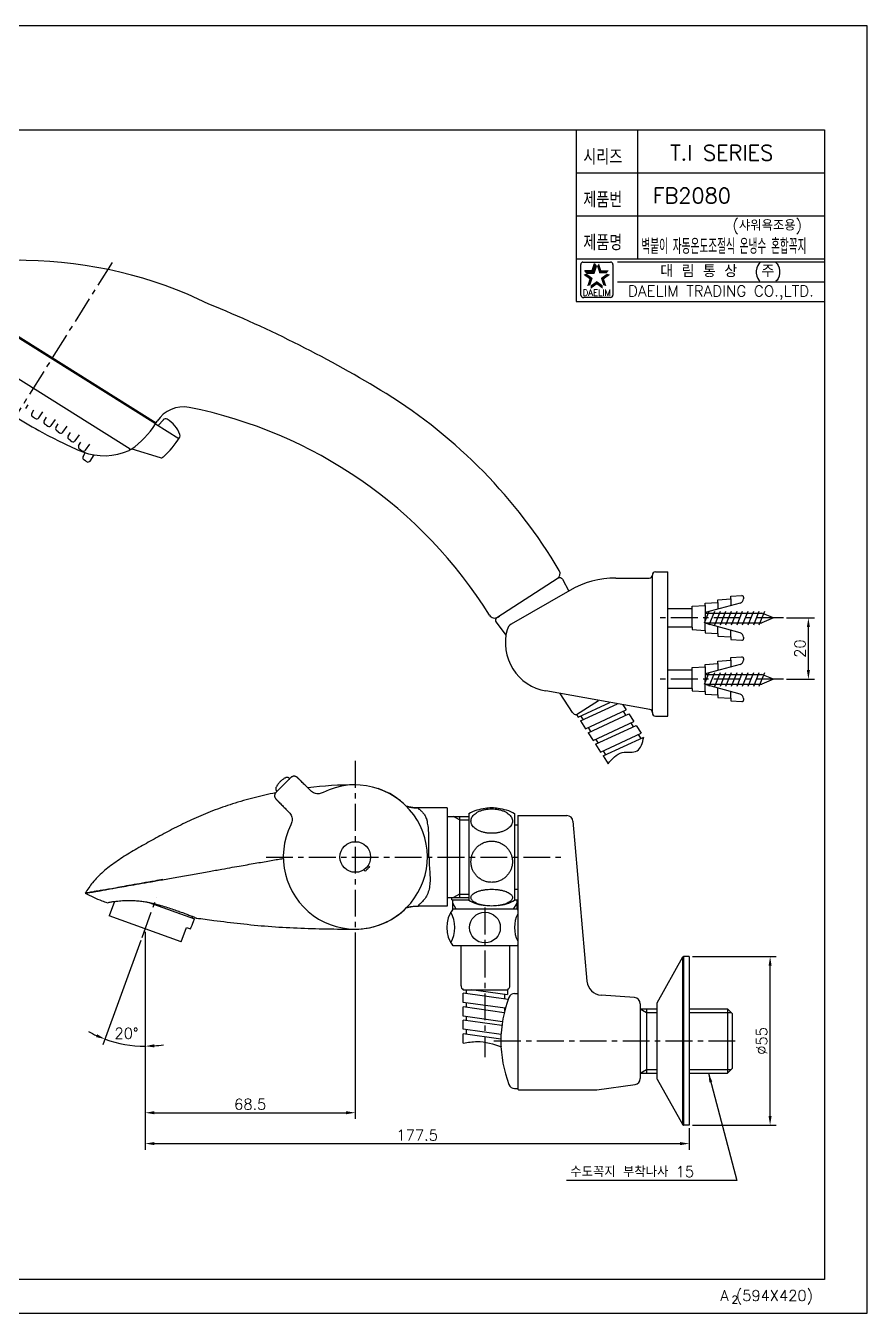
# Model space of a CAD drawing. Extents: x -3950 to -3356, y 628 to 1048.
# Drawn here: x -3631 to -3356.4, y 628.2 to 1048.2 of the extents above; entities that cross this region are included whole.
import ezdxf
from ezdxf.enums import TextEntityAlignment as Align

# ---------------------------------------------------------------- set-up
doc = ezdxf.new("R2010")
doc.units = 0
doc.header["$LTSCALE"] = 7
doc.header["$MEASUREMENT"] = 0
doc.linetypes.add('CENTER', pattern=[2, 1.25, -0.25, 0.25, -0.25])
doc.layers.get('0').update_dxf_attribs({"color": 2, "linetype": 'CONTINUOUS'})
doc.layers.get('DEFPOINTS').update_dxf_attribs({"linetype": 'CONTINUOUS'})
for name, color, linetype in [('CEN', 1, 'CENTER'), ('CL', 1, 'CENTER'), ('D', 2, 'CONTINUOUS'), ('DIM', 2, 'CONTINUOUS'), ('DWG', 7, 'CONTINUOUS')]:
    doc.layers.add(name, color=color, linetype=linetype)
doc.styles.add('GHS', font='romans', dxfattribs={"bigfont": 'ghs'})
doc.styles.add('ROMANS', font='romans')
doc.dimstyles.new('STANDARD$7', dxfattribs={"dimtxt": 3.5, "dimasz": 3, "dimexe": 1, "dimexo": 1, "dimgap": 1, "dimtad": 1, "dimdec": 4, "dimzin": 0, "dimdsep": 46, "dimtxsty": 'GHS', "dimcen": 1, "dimclrd": 256, "dimclre": 256, "dimclrt": 2, "dimadec": 4, "dimazin": 0, "dimtfac": 1, "dimtdec": 4, "dimtmove": 2, "dimatfit": 2, "dimfxl": 0, "dimtolj": 1, "dimtzin": 0, "dimlwd": -1, "dimlwe": -1, "dimarcsym": 0})

msp = doc.modelspace()

# ---------------------------------------------------------------- linework, layer by layer
at = {"color": 4}
for p, q in [((-3919.38, 1014.21), (-3370.38, 1014.21)), ((-3370.38, 1014.21), (-3370.38, 639.21)), ((-3370.38, 639.21), (-3919.38, 639.21))]:
    msp.add_line(p, q, dxfattribs=at)
at = {"color": 7}
for p, q in [((-3451.38, 1014.21), (-3451.38, 958.21)), ((-3431.38, 1014.21), (-3431.38, 972.21)), ((-3451.38, 1000.21), (-3370.38, 1000.21)), ((-3451.38, 986.21), (-3370.38, 986.21)), ((-3451.38, 972.21), (-3370.38, 972.21)), ((-3451.38, 958.21), (-3370.38, 958.21)), ((-3470.45, 790.54), (-3470.45, 701.34)), ((-3470.45, 790.54), (-3454.41, 790.54)), ((-3452.42, 788.72), (-3447.85, 736.49)), ((-3430.45, 729.18), (-3430.45, 704.78)), ((-3430.45, 727.54), (-3424.95, 727.54)), ((-3414.45, 727.54), (-3401.95, 727.54)), ((-3401.95, 727.54), (-3400.45, 726.04)), ((-3430.45, 706.54), (-3424.95, 706.54)), ((-3414.45, 706.54), (-3401.95, 706.54)), ((-3400.45, 708.04), (-3401.95, 706.54)), ((-3444.68, 701.04), (-3432.17, 702.8)), ((-3470.15, 701.04), (-3470.45, 701.34)), ((-3470.15, 701.04), (-3444.68, 701.04))]:
    msp.add_line(p, q, dxfattribs=at)
at = {"color": 2, "linetype": 'Continuous'}
for p, q in [((-3449.9, 960.34), (-3449.9, 970.34)), ((-3449.15, 971.09), (-3440.15, 971.09)), ((-3439.4, 970.34), (-3439.4, 960.34)), ((-3437.88, 971.21), (-3370.38, 971.21)), ((-3437.88, 964.71), (-3370.38, 964.71)), ((-3440.15, 959.59), (-3448.9, 959.59)), ((-3414.45, 726.34), (-3400.75, 726.34)), ((-3414.45, 707.74), (-3400.75, 707.74))]:
    msp.add_line(p, q, dxfattribs=at)
at = {"color": 2}
for p, q in [((-3446.14, 968.39), (-3445.39, 970.69)), ((-3444.73, 969.78), (-3445.39, 970.69)), ((-3448.57, 968.39), (-3446.14, 968.39)), ((-3447.9, 967.47), (-3448.57, 968.39)), ((-3447.9, 967.47), (-3445.48, 967.47)), ((-3445.48, 967.47), (-3444.73, 969.78))]:
    msp.add_line(p, q, dxfattribs=at)
at = {"color": 7, "linetype": 'Continuous'}
for p, q in [((-3545.09, 802.79), (-3544.88, 802.58)), ((-3545.09, 802.79), (-3545.06, 802.75)), ((-3544.88, 802.57), (-3545.06, 802.75)), ((-3549.16, 798.66), (-3549.19, 798.69)), ((-3548.98, 798.47), (-3549.19, 798.69)), ((-3548.97, 798.48), (-3549.16, 798.66)), ((-3493.45, 793.04), (-3502.88, 793.04)), ((-3493.45, 793.04), (-3493.45, 761.04)), ((-3493.45, 790.27), (-3486.45, 790.27)), ((-3489.45, 790.27), (-3489.45, 763.82)), ((-3486.45, 791.18), (-3486.45, 762.91)), ((-3471.45, 791.18), (-3471.45, 762.91)), ((-3520.22, 772.4), (-3520.69, 772.87)), ((-3518.8, 773.81), (-3519.28, 774.29)), ((-3602.08, 762.55), (-3603.78, 757.89)), ((-3590.85, 762.23), (-3575.97, 756.82)), ((-3493.45, 761.04), (-3502.89, 761.04)), ((-3493.45, 763.82), (-3486.45, 763.82)), ((-3491.95, 763.04), (-3491.95, 763.24)), ((-3491.95, 763.04), (-3486.45, 763.04)), ((-3491.63, 760.04), (-3491.63, 763.04)), ((-3471.45, 763.04), (-3470.45, 763.04)), ((-3470.67, 760.04), (-3470.67, 763.04)), ((-3580.28, 749.34), (-3603.78, 757.89)), ((-3576.67, 757.07), (-3576.47, 757.61)), ((-3576.25, 756.05), (-3575.97, 756.82)), ((-3575.33, 757.11), (-3575.33, 757.11)), ((-3470.67, 760.04), (-3491.63, 760.04)), ((-3580.28, 749.34), (-3578.57, 754.04)), ((-3578.57, 754.04), (-3577.28, 753.57)), ((-3523.45, 753.54), (-3523.45, 753.53)), ((-3401.95, 727.54), (-3401.95, 706.54)), ((-3400.45, 726.04), (-3400.45, 708.04))]:
    msp.add_line(p, q, dxfattribs=at)
msp.add_lwpolyline([(-3356.38, 628.21), (-3356.38, 1048.21), (-3950.38, 1048.21), (-3950.38, 628.21)], close=True)
msp.add_circle((-3523.45, 777.04), 5, dxfattribs=at)
at = {"color": 2, "linetype": 'Continuous'}
for centre, radius, start, end in [((-3449.15, 970.34), 0.75, 90, 180), ((-3440.15, 970.34), 0.75, 0, 90), ((-3449.03, 960.46), 0.884, 188.1301, 278.1301), ((-3440.15, 960.34), 0.75, 270, 0)]:
    msp.add_arc(centre, radius, start, end, dxfattribs=at)
at = {"color": 7, "linetype": 'Continuous'}
for centre, radius, start, end in [((-3523.45, 777.04), 23.51, 153.3974, 116.6028), ((-3523.42, 669.62), 130.94, 90.0111, 96.8217), ((-3523.45, 777.04), 23.52, 44.6208, 71.6027), ((-3478.95, 777.04), 16, 97.5338, 117.9532), ((-3478.95, 777.04), 16, 62.0473, 82.4662), ((-3523.45, 777.04), 23.52, 270, 315.3852), ((-3494.95, 763.24), 3, 360, 11.0792), ((-3478.95, 777.04), 16, 242.0468, 262.4662), ((-3478.95, 777.04), 16, 277.5338, 297.9527), ((-3604.44, 766.3), 30, 334.8838, 340.0112), ((-3432.45, 729.18), 2, 0, 86)]:
    msp.add_arc(centre, radius, start, end, dxfattribs=at)
at = {"color": 7}
for centre, radius, start, end in [((-3454.41, 788.54), 2, 5, 90), ((-3442.87, 736.93), 5, 185, 266), ((-3432.45, 704.78), 2, 278, 0)]:
    msp.add_arc(centre, radius, start, end, dxfattribs=at)
at = {"color": 7, "linetype": 'Continuous'}
for points in [[(-3545.09, 802.79), (-3545.13, 802.82), (-3545.32, 802.95), (-3545.55, 803.01), (-3545.81, 803), (-3546.08, 802.94), (-3546.39, 802.81), (-3546.74, 802.6), (-3547.11, 802.35), (-3547.47, 802.06), (-3547.82, 801.75), (-3548.15, 801.41), (-3548.47, 801.06), (-3548.76, 800.7), (-3549.01, 800.34), (-3549.21, 799.98), (-3549.34, 799.67), (-3549.41, 799.4), (-3549.41, 799.15), (-3549.35, 798.91), (-3549.22, 798.72), (-3549.19, 798.69)], [(-3544.5, 802.95), (-3545.28, 802.18), (-3546.16, 801.31), (-3546.93, 800.53)], [(-3545.06, 802.75), (-3544.92, 802.54)], [(-3541.29, 801.91), (-3541.39, 802.02), (-3541.56, 802.18), (-3541.71, 802.33), (-3541.85, 802.46), (-3541.97, 802.58), (-3542.08, 802.68), (-3542.17, 802.77), (-3542.25, 802.85), (-3542.32, 802.91), (-3542.38, 802.96), (-3542.45, 803.02), (-3542.53, 803.08), (-3542.65, 803.17), (-3542.84, 803.26), (-3543.06, 803.34), (-3543.3, 803.38), (-3543.56, 803.38), (-3543.83, 803.34), (-3544.1, 803.24), (-3544.35, 803.08), (-3544.5, 802.95)], [(-3544.35, 803.08), (-3544.5, 802.95)], [(-3542.5, 803.06), (-3542.53, 803.08), (-3542.65, 803.17), (-3542.84, 803.26), (-3543.06, 803.34), (-3543.3, 803.38), (-3543.56, 803.38), (-3543.83, 803.34), (-3544.1, 803.24), (-3544.35, 803.08)], [(-3541.29, 801.91), (-3541.39, 802.02), (-3541.56, 802.18), (-3541.71, 802.33), (-3541.85, 802.46), (-3541.97, 802.58), (-3542.08, 802.68), (-3542.17, 802.77), (-3542.25, 802.85), (-3542.32, 802.91), (-3542.38, 802.96), (-3542.45, 803.02), (-3542.5, 803.06)], [(-3549.36, 798.09), (-3549.47, 797.96), (-3549.62, 797.73), (-3549.72, 797.49), (-3549.78, 797.24), (-3549.79, 796.99), (-3549.77, 796.76), (-3549.71, 796.55), (-3549.63, 796.36), (-3549.54, 796.2), (-3549.46, 796.09), (-3549.4, 796.01), (-3549.34, 795.95), (-3549.28, 795.88), (-3549.2, 795.8), (-3549.11, 795.7), (-3549.01, 795.59), (-3548.89, 795.47), (-3548.75, 795.33), (-3548.6, 795.17), (-3548.43, 795), (-3548.32, 794.88)], [(-3549.41, 798.04), (-3549.47, 797.96)], [(-3549.36, 798.09), (-3549.41, 798.04)], [(-3546.93, 800.53), (-3547.71, 799.75), (-3548.58, 798.88), (-3549.36, 798.09)], [(-3548.94, 798.52), (-3549.16, 798.66)], [(-3537.94, 798.6), (-3539.03, 799.68), (-3540.2, 800.84), (-3541.29, 801.91)], [(-3533.98, 798.07), (-3534.56, 797.83), (-3535.3, 797.69), (-3536.05, 797.7), (-3536.77, 797.87), (-3537.44, 798.2), (-3537.94, 798.6)], [(-3549.47, 797.96), (-3549.62, 797.73), (-3549.72, 797.49), (-3549.78, 797.24), (-3549.79, 796.99), (-3549.77, 796.76), (-3549.71, 796.55), (-3549.63, 796.36), (-3549.54, 796.2), (-3549.48, 796.12)], [(-3549.48, 796.12), (-3549.46, 796.09), (-3549.4, 796.01), (-3549.34, 795.95), (-3549.28, 795.88), (-3549.2, 795.8), (-3549.11, 795.7), (-3549.01, 795.59), (-3548.89, 795.47), (-3548.75, 795.33), (-3548.6, 795.17), (-3548.43, 795), (-3548.32, 794.88)], [(-3548.32, 794.88), (-3547.25, 793.8), (-3546.08, 792.63), (-3545, 791.54)], [(-3545, 791.54), (-3544.6, 791.03), (-3544.27, 790.37), (-3544.1, 789.65), (-3544.09, 788.9), (-3544.23, 788.16), (-3544.47, 787.57)], [(-3544.9, 791.43), (-3544.88, 791.4)], [(-3544.88, 791.4), (-3544.77, 791.27)], [(-3544.77, 791.27), (-3544.73, 791.22)], [(-3502.88, 793.04), (-3503.63, 793.06), (-3505.04, 793.2), (-3506.33, 793.46), (-3506.71, 793.56)], [(-3506.7, 793.54), (-3505.79, 793.33), (-3502.88, 793.04)], [(-3502.88, 793.04), (-3502.98, 793.01), (-3502.94, 792.92), (-3502.78, 792.76)], [(-3502.78, 792.76), (-3502.57, 792.59), (-3502.3, 792.38), (-3501.99, 792.11)], [(-3501.99, 792.11), (-3501.18, 791.25), (-3500.53, 790.21), (-3500.05, 789.01)], [(-3478.95, 784.77), (-3480.1, 784.83), (-3481.22, 785), (-3482.27, 785.28), (-3483.22, 785.67), (-3484.04, 786.13), (-3484.69, 786.65), (-3485.19, 787.22), (-3485.52, 787.82), (-3485.69, 788.44), (-3485.69, 789.07), (-3485.52, 789.7), (-3485.19, 790.3), (-3484.69, 790.86), (-3484.04, 791.38), (-3483.22, 791.85), (-3482.27, 792.23), (-3481.22, 792.51), (-3480.1, 792.69), (-3478.95, 792.74)], [(-3478.95, 793.04), (-3480.1, 793), (-3481.05, 792.91)], [(-3476.85, 792.91), (-3477.8, 793), (-3478.95, 793.04)], [(-3478.95, 792.74), (-3477.8, 792.69), (-3476.68, 792.51), (-3475.63, 792.23), (-3474.67, 791.85), (-3473.86, 791.38), (-3473.2, 790.86), (-3472.71, 790.3), (-3472.37, 789.7), (-3472.2, 789.07), (-3472.2, 788.44), (-3472.37, 787.82), (-3472.71, 787.22), (-3473.2, 786.65), (-3473.86, 786.13), (-3474.67, 785.67), (-3475.63, 785.28), (-3476.68, 785), (-3477.8, 784.83), (-3478.95, 784.77)], [(-3499.41, 777.05), (-3499.43, 779.82), (-3499.44, 782.51), (-3499.5, 785), (-3499.68, 787.19), (-3500.05, 789.01)], [(-3478.95, 768.77), (-3480.1, 768.87), (-3481.22, 769.16), (-3482.27, 769.64), (-3483.22, 770.28), (-3484.04, 771.07), (-3484.69, 771.95), (-3485.19, 772.9), (-3485.52, 773.91), (-3485.69, 774.96), (-3485.69, 776.03), (-3485.52, 777.08), (-3485.19, 778.09), (-3484.69, 779.05), (-3484.04, 779.93), (-3483.22, 780.71), (-3482.27, 781.36), (-3481.22, 781.83), (-3480.1, 782.12), (-3478.95, 782.22)], [(-3478.95, 782.22), (-3477.8, 782.12), (-3476.68, 781.83), (-3475.63, 781.36), (-3474.67, 780.71), (-3473.86, 779.93), (-3473.2, 779.05), (-3472.71, 778.09), (-3472.37, 777.08), (-3472.2, 776.03), (-3472.2, 774.96), (-3472.37, 773.91), (-3472.71, 772.9), (-3473.2, 771.95), (-3473.86, 771.07), (-3474.67, 770.28), (-3475.63, 769.64), (-3476.68, 769.16), (-3477.8, 768.87), (-3478.95, 768.77)], [(-3499.95, 777.04), (-3499.41, 777.05)], [(-3499.41, 777.05), (-3499.3, 774.26), (-3499.12, 771.67), (-3499.06, 769.18), (-3499.26, 767.05)], [(-3585.82, 769.73), (-3581.06, 770.6), (-3576, 771.48), (-3571.17, 772.33), (-3567.02, 773.07), (-3563.59, 773.67), (-3560.67, 774.16), (-3558.04, 774.65), (-3555.56, 775.09), (-3553.16, 775.51), (-3550.87, 775.92), (-3548.8, 776.27), (-3547.02, 776.58), (-3546.95, 776.6)], [(-3518.8, 773.81), (-3519.5, 773.1), (-3520.22, 772.4)], [(-3586.23, 769.66), (-3588.89, 769.21), (-3592.94, 768.49), (-3596.54, 767.87), (-3599.66, 767.29), (-3602.31, 766.8), (-3604.51, 766.41), (-3606.31, 766.12), (-3607.76, 765.89), (-3608.91, 765.7), (-3609.83, 765.54), (-3610.54, 765.4), (-3611.05, 765.3), (-3611.39, 765.24), (-3611.56, 765.21), (-3611.59, 765.21), (-3611.47, 765.23), (-3611.2, 765.29), (-3610.76, 765.37), (-3610.11, 765.48), (-3609.24, 765.62), (-3608.12, 765.81), (-3606.72, 766.05), (-3605.02, 766.36), (-3602.96, 766.73), (-3600.43, 767.17), (-3597.44, 767.7), (-3593.99, 768.32), (-3590.11, 768.99), (-3585.82, 769.73)], [(-3586.23, 769.66), (-3588.89, 769.21), (-3592.94, 768.49), (-3596.54, 767.87), (-3599.66, 767.29), (-3602.31, 766.8), (-3604.51, 766.41), (-3606.31, 766.12), (-3607.76, 765.89), (-3608.91, 765.7), (-3609.83, 765.54), (-3610.54, 765.4), (-3611.05, 765.3), (-3611.39, 765.24), (-3611.56, 765.21), (-3611.59, 765.21), (-3611.47, 765.23), (-3611.2, 765.29), (-3610.76, 765.37), (-3610.11, 765.48), (-3609.24, 765.62), (-3608.12, 765.81), (-3606.72, 766.05), (-3605.02, 766.36), (-3602.96, 766.73), (-3602.11, 766.88)], [(-3611.59, 765.21), (-3611.47, 765.23), (-3611.2, 765.29), (-3610.76, 765.37), (-3610.11, 765.48), (-3609.24, 765.62), (-3608.12, 765.81), (-3606.72, 766.05), (-3605.02, 766.36), (-3602.96, 766.73), (-3602.17, 766.87)], [(-3611.59, 765.21), (-3606.17, 762.75), (-3604.36, 762.12)], [(-3602.17, 766.87), (-3602.11, 766.88)], [(-3499.26, 767.05), (-3499.8, 765.17), (-3500.7, 763.52), (-3501.87, 762.17)], [(-3481.05, 761.18), (-3481.22, 761.21), (-3482.27, 761.4), (-3483.22, 761.66), (-3484.04, 761.98), (-3484.69, 762.34), (-3485.19, 762.73), (-3485.52, 763.14), (-3485.69, 763.57), (-3485.69, 764), (-3485.52, 764.43), (-3485.19, 764.84), (-3484.69, 765.23), (-3484.04, 765.59), (-3483.22, 765.91), (-3482.27, 766.17), (-3481.22, 766.36), (-3480.1, 766.48), (-3478.95, 766.52)], [(-3478.95, 766.52), (-3477.8, 766.48), (-3476.68, 766.36), (-3475.63, 766.17), (-3474.67, 765.91), (-3473.86, 765.59), (-3473.2, 765.23), (-3472.71, 764.84), (-3472.37, 764.43), (-3472.2, 764), (-3472.2, 763.57), (-3472.37, 763.14), (-3472.71, 762.73), (-3473.2, 762.34), (-3473.86, 761.98), (-3474.67, 761.66), (-3475.63, 761.4), (-3476.68, 761.21), (-3476.85, 761.18)], [(-3604.29, 762.14), (-3603.75, 762.27), (-3602.6, 762.47), (-3602.08, 762.54)], [(-3602.08, 762.54), (-3602.06, 762.54)], [(-3602.06, 762.54), (-3600.91, 762.68), (-3599, 762.83), (-3597.09, 762.88), (-3595.27, 762.82), (-3593.57, 762.67), (-3591.9, 762.43), (-3590.85, 762.23)], [(-3590.85, 762.23), (-3590.12, 762.07), (-3588.1, 761.58), (-3585.83, 760.93)], [(-3585.83, 760.93), (-3585.76, 760.91)], [(-3585.76, 760.91), (-3583.77, 760.26), (-3581.88, 759.63), (-3580.26, 759.06), (-3578.74, 758.5), (-3577.42, 757.99), (-3576.42, 757.59), (-3576.17, 757.49)], [(-3506.72, 760.53), (-3506.19, 760.67), (-3505.08, 760.88), (-3503.75, 761.02), (-3502.89, 761.04)], [(-3506.72, 760.53), (-3506.22, 760.66), (-3505.11, 760.88), (-3503.8, 761.02)], [(-3506.71, 760.55), (-3506.44, 760.61)], [(-3506.44, 760.61), (-3505.99, 760.72)], [(-3505.99, 760.72), (-3505.79, 760.76), (-3505.64, 760.79)], [(-3505.64, 760.79), (-3504.92, 760.9)], [(-3504.92, 760.9), (-3504.76, 760.93)], [(-3504.76, 760.93), (-3503.92, 761.01)], [(-3503.92, 761.01), (-3503.82, 761.02)], [(-3503.82, 761.02), (-3502.89, 761.04)], [(-3503.8, 761.02), (-3503.78, 761.02), (-3503.38, 761.04)], [(-3503.38, 761.04), (-3503.26, 761.04)], [(-3503.26, 761.04), (-3502.88, 761.04)], [(-3501.87, 762.17), (-3502.33, 761.75), (-3502.67, 761.45), (-3502.88, 761.25), (-3502.98, 761.13), (-3502.97, 761.07), (-3502.89, 761.04)], [(-3478.95, 761.05), (-3480.1, 761.09), (-3481.05, 761.18)], [(-3476.85, 761.18), (-3477.8, 761.09), (-3478.95, 761.05)], [(-3576.17, 757.49), (-3575.78, 757.32), (-3575.43, 757.16), (-3575.33, 757.12)], [(-3575.33, 757.12), (-3569.59, 756.36), (-3560.97, 755.32), (-3551.9, 754.45), (-3542.48, 753.88), (-3532.82, 753.59), (-3523.45, 753.53)], [(-3575.33, 757.12), (-3575.33, 757.11)]]:
    msp.add_spline(points, degree=3, dxfattribs=at)
msp.add_open_spline([(-3549.47, 797.96), (-3551.81, 797.5), (-3556.52, 796.43), (-3563.39, 794.47), (-3569.96, 792.17), (-3576.08, 789.59), (-3581.78, 786.83), (-3587.14, 784.01), (-3592.22, 781.17), (-3597.08, 778.4), (-3601.64, 775.51), (-3605.75, 772.34), (-3609.17, 768.95), (-3610.83, 766.38), (-3611.59, 765.21)], degree=3, knots=[20.385719, 20.385719, 20.385719, 20.385719, 27.537762, 34.848096, 41.806249, 48.426045, 54.750104, 60.795169, 66.601224, 72.196396, 77.586456, 82.779208, 87.739674, 91.939337, 91.939337, 91.939337, 91.939337], dxfattribs=at)
at = {"color": 2}
for points in [[(-3446.14, 968.39), (-3445.48, 967.47), (-3445.39, 970.69), (-3444.73, 969.78)], [(-3443.92, 970.69), (-3444.58, 969.78), (-3443.17, 968.39), (-3443.83, 967.47)], [(-3447.06, 965.56), (-3445.99, 965.91), (-3449.02, 966.98), (-3447.95, 967.33)], [(-3448.57, 968.39), (-3447.9, 967.47), (-3446.14, 968.39), (-3445.48, 967.47)], [(-3443.17, 968.39), (-3443.83, 967.47), (-3440.74, 968.39), (-3441.41, 967.47)], [(-3440.28, 966.98), (-3441.36, 967.33), (-3442.25, 965.56), (-3443.32, 965.91)], [(-3447.81, 963.25), (-3446.74, 963.6), (-3447.06, 965.56), (-3445.99, 965.91)], [(-3444.65, 963.81), (-3444.65, 964.94), (-3446.62, 962.38), (-3446.62, 963.51)], [(-3442.69, 962.38), (-3442.69, 963.51), (-3444.65, 963.81), (-3444.65, 964.94)], [(-3442.25, 965.56), (-3443.32, 965.91), (-3441.5, 963.25), (-3442.57, 963.6)]]:
    msp.add_solid(points, dxfattribs=at)
at = {"layer": 'CEN'}
for p, q in [((-3383.71, 855.02), (-3424.81, 855.02)), ((-3383.71, 835.02), (-3424.81, 835.02))]:
    msp.add_line(p, q, dxfattribs=at)
at = {"layer": 'CL'}
for p, q in [((-3602.83, 970.99), (-3635.98, 918.14)), ((-3523.45, 808.36), (-3523.45, 745.73)), ((-3552.59, 777.04), (-3455.14, 777.04)), ((-3593.05, 750.79), (-3588.27, 763.95)), ((-3481.15, 760.53), (-3481.15, 711.72)), ((-3478.2, 717.04), (-3398.64, 717.04))]:
    msp.add_line(p, q, dxfattribs=at)
at = {"layer": 'D', "ltscale": 0.7}
for p, q in [((-3382.71, 855.02), (-3373.59, 855.02)), ((-3375.59, 838.02), (-3375.59, 852.02)), ((-3382.71, 835.02), (-3373.59, 835.02)), ((-3490.5, 760.04), (-3491.63, 762)), ((-3471.8, 760.04), (-3470.67, 762)), ((-3592.03, 752.61), (-3592.03, 691.62)), ((-3523.45, 750.04), (-3523.45, 691.62)), ((-3416.56, 689.7), (-3416.54, 744.43)), ((-3416.3, 744.54), (-3416.3, 689.54)), ((-3589.03, 693.62), (-3526.45, 693.62))]:
    msp.add_line(p, q, dxfattribs=at)
at = {"layer": 'D'}
for p, q in [((-3489.45, 789.17), (-3491.45, 790.27)), ((-3489.45, 789.17), (-3486.45, 789.17)), ((-3489.45, 764.92), (-3491.45, 763.82)), ((-3489.45, 764.92), (-3486.45, 764.92))]:
    msp.add_line(p, q, dxfattribs=at)
at = {"layer": 'D', "color": 7}
msp.add_line((-3414.45, 744.54), (-3414.45, 689.54), dxfattribs=at)
at = {"layer": 'D', "color": 2}
for p, q in [((-3428.37, 726.34), (-3424.95, 726.34)), ((-3428.37, 707.74), (-3424.95, 707.74))]:
    msp.add_line(p, q, dxfattribs=at)
at = {"layer": 'D'}
msp.add_spline([(-3440.95, 807.48), (-3436.35, 811.09), (-3431.5, 811.67), (-3429.31, 816.18)], degree=3, dxfattribs=at)
msp.add_open_spline([(-3488.22, 716.32), (-3486.71, 716.58), (-3482.47, 717.31), (-3478.38, 716.05), (-3475.75, 715.07)], degree=3, knots=[0, 0, 0, 0, 4.542758, 12.738821, 12.738821, 12.738821, 12.738821], dxfattribs=at)
at = {"layer": 'D', "ltscale": 0.7}
for points in [[(-3376.09, 852.02), (-3375.09, 852.02), (-3375.59, 855.02)], [(-3376.09, 838.02), (-3375.09, 838.02), (-3375.59, 835.02)], [(-3589.03, 694.12), (-3589.03, 693.12), (-3592.03, 693.62)], [(-3526.45, 694.12), (-3526.45, 693.12), (-3523.45, 693.62)]]:
    msp.add_solid(points, dxfattribs=at)
at = {"layer": 'DEFPOINTS', "color": 0, "linetype": 'ByBlock'}
msp.add_point((-3414.45, 744.54), dxfattribs=at)
msp.add_point((-3414.45, 744.54), dxfattribs=at)
at = {"layer": 'DIM', "color": 7, "linetype": 'ByBlock'}
for p, q in [((-3588.66, 918.3), (-3656.43, 960.81)), ((-3596.92, 910.03), (-3660.29, 949.78)), ((-3631, 923.35), (-3630.19, 924.51)), ((-3629.04, 921.71), (-3628.35, 922.95)), ((-3628.3, 920.35), (-3628.76, 920.64)), ((-3628.3, 920.35), (-3627.85, 920.07)), ((-3626.77, 920.28), (-3625.39, 922.24)), ((-3624.97, 919.24), (-3624.28, 920.48)), ((-3624.23, 917.89), (-3624.69, 918.18)), ((-3624.23, 917.89), (-3623.78, 917.6)), ((-3622.7, 917.82), (-3621.32, 919.77)), ((-3621.16, 917.09), (-3620.47, 918.33)), ((-3620.43, 915.74), (-3620.88, 916.03)), ((-3620.43, 915.74), (-3619.97, 915.45)), ((-3618.89, 915.67), (-3617.51, 917.62)), ((-3588.66, 918.3), (-3581.04, 913.52)), ((-3588.45, 918.64), (-3588.09, 919.2)), ((-3587.81, 917.77), (-3586.1, 919.67)), ((-3617.14, 914.27), (-3616.45, 915.51)), ((-3616.4, 912.92), (-3616.86, 913.21)), ((-3616.4, 912.92), (-3615.95, 912.63)), ((-3614.87, 912.85), (-3613.49, 914.8)), ((-3613.74, 911.15), (-3613.05, 912.39)), ((-3611.47, 909.72), (-3610.1, 911.68)), ((-3613.01, 909.79), (-3613.47, 910.08)), ((-3613.01, 909.79), (-3612.55, 909.51)), ((-3612.27, 907.65), (-3611.58, 908.89)), ((-3610, 906.22), (-3608.63, 908.18)), ((-3596.39, 910.17), (-3587.1, 907.32)), ((-3611.54, 906.29), (-3612, 906.58)), ((-3611.54, 906.29), (-3611.08, 906.01)), ((-3457.55, 867.81), (-3458.17, 867.41)), ((-3476.89, 855.3), (-3476.39, 855.63))]:
    msp.add_line(p, q, dxfattribs=at)
at = {"layer": 'DIM', "ltscale": 0.7}
for p, q in [((-3592.03, 752.61), (-3592.03, 681.55)), ((-3593.4, 749.85), (-3605.8, 715.75)), ((-3413.45, 744.54), (-3386.09, 744.54)), ((-3388.09, 692.54), (-3388.09, 741.54)), ((-3413.45, 689.54), (-3386.09, 689.54)), ((-3414.45, 688.54), (-3414.45, 681.55)), ((-3589.03, 683.55), (-3417.45, 683.55))]:
    msp.add_line(p, q, dxfattribs=at)
at = {"layer": 'DIM', "color": 7, "linetype": 'ByBlock'}
for centre, radius, start, end in [((-3633.38, 941.7), 30, 85.2101, 139.5725), ((-3632.64, 831.61), 140, 63.9745, 89.278), ((-3721.97, 586.91), 400, 58.5692, 67.859), ((-3603.17, 783.86), 170, 30.6437, 58.1158), ((-3549.36, 1056.23), 160, 237.9, 241.5534), ((-3628.34, 921.32), 0.8, 150.9, 237.9), ((-3627.42, 920.74), 0.8, 237.9, 324.9), ((-3579.62, 913.89), 10, 78.731, 147.9), ((-3585.36, 919), 1, 58.7266, 137.9), ((-3590.03, 911.31), 10, 20.6836, 58.7266), ((-3606.98, 776.59), 150, 31.9297, 78.731), ((-3624.27, 918.85), 0.8, 150.9, 237.9), ((-3623.35, 918.28), 0.8, 237.9, 324.9), ((-3620.46, 916.7), 0.8, 150.9, 237.9), ((-3619.54, 916.13), 0.8, 237.9, 324.9), ((-3613.88, 934.55), 30, 305.1973, 327.2073), ((-3549.36, 1056.23), 160, 241.5534, 246.7877), ((-3616.44, 913.88), 0.8, 150.9, 237.9), ((-3615.52, 913.31), 0.8, 237.9, 324.9), ((-3606.23, 929.8), 30, 312.0541, 328.1161), ((-3581.61, 914.49), 1, 328.1161, 20.6836), ((-3613.04, 910.76), 0.8, 150.9, 237.9), ((-3612.13, 910.18), 0.8, 237.9, 324.9), ((-3605.46, 927.93), 20, 249.6239, 294.2179), ((-3611.57, 907.26), 0.8, 150.9, 237.9), ((-3597.38, 909.96), 0.3, 294.2179, 57.9), ((-3596.76, 910.28), 0.3, 237.9, 305.1973), ((-3586.81, 908.27), 1, 252.9, 312.0541), ((-3610.66, 906.68), 0.8, 237.9, 324.9), ((-3458.63, 869.49), 2, 302.9, 30.6437), ((-3477.98, 856.98), 2, 211.9297, 302.9)]:
    msp.add_arc(centre, radius, start, end, dxfattribs=at)
at = {"layer": 'DIM', "ltscale": 0.7}
for start, end in [(241.0312, 245.5212), (250.0112, 270), (274.49, 278.98)]:
    msp.add_arc((-3592.03, 753.61), 38.29, start, end, dxfattribs=at)
for points in [[(-3388.59, 741.54), (-3387.59, 741.54), (-3388.09, 744.54)], [(-3607.71, 719.23), (-3608.08, 718.3), (-3605.12, 717.63)], [(-3589.01, 714.94), (-3589.05, 715.94), (-3592.03, 715.32)], [(-3388.59, 692.54), (-3387.59, 692.54), (-3388.09, 689.54)], [(-3589.03, 684.05), (-3589.03, 683.05), (-3592.03, 683.55)], [(-3417.45, 684.05), (-3417.45, 683.05), (-3414.45, 683.55)]]:
    msp.add_solid(points, dxfattribs=at)
at = {"layer": 'DWG'}
for p, q in [((-3656.22, 961.15), (-3588.45, 918.64)), ((-3425.5, 870.02), (-3421.5, 870.02)), ((-3421.5, 823.02), (-3421.5, 870.02)), ((-3438.47, 868.02), (-3427.5, 868.02)), ((-3426.5, 824.02), (-3426.5, 869.02)), ((-3453.47, 864), (-3472.54, 852.98)), ((-3427.33, 825.16), (-3461.3, 831.2)), ((-3452.61, 824.22), (-3456.59, 830.36)), ((-3451.31, 823.49), (-3444.11, 828.14)), ((-3450.77, 822.65), (-3440.37, 827.48)), ((-3451.31, 823.49), (-3450.77, 822.65)), ((-3449.96, 821.41), (-3437.85, 827.03)), ((-3448.32, 818.86), (-3435.04, 825.03)), ((-3447.49, 817.59), (-3434.21, 823.76)), ((-3436.14, 826.73), (-3435.04, 825.03)), ((-3435.13, 823.33), (-3435.95, 824.6)), ((-3434.21, 823.76), (-3432.57, 821.21)), ((-3426.5, 824.18), (-3426.5, 824.02)), ((-3449.96, 821.41), (-3448.32, 818.86)), ((-3449.03, 821.8), (-3449.85, 823.08)), ((-3446.58, 818.02), (-3447.4, 819.29)), ((-3445.85, 815.05), (-3432.57, 821.21)), ((-3445.05, 813.81), (-3431.76, 819.97)), ((-3432.66, 819.52), (-3433.48, 820.79)), ((-3431.76, 819.97), (-3430.12, 817.43)), ((-3425.5, 823.02), (-3421.5, 823.02)), ((-3447.49, 817.59), (-3445.85, 815.05)), ((-3444.11, 814.2), (-3444.93, 815.47)), ((-3443.4, 811.26), (-3430.12, 817.43)), ((-3442.6, 810.02), (-3429.31, 816.18)), ((-3430.21, 815.73), (-3431.03, 817)), ((-3445.05, 813.81), (-3443.4, 811.26)), ((-3441.66, 810.42), (-3442.48, 811.69)), ((-3442.6, 810.02), (-3440.95, 807.48)), ((-3471.45, 787.54), (-3470.45, 787.54)), ((-3471.45, 766.54), (-3471.45, 763.22)), ((-3471.45, 766.54), (-3470.45, 766.54)), ((-3481.15, 748.04), (-3491.47, 748.04)), ((-3470.67, 748.04), (-3491.47, 748.04)), ((-3488.92, 735.06), (-3488.92, 748.04)), ((-3473.02, 735.06), (-3473.02, 748.04)), ((-3424.95, 729.51), (-3416.54, 744.43)), ((-3414.45, 744.54), (-3416.3, 744.54)), ((-3488.22, 733.74), (-3487.22, 733.74)), ((-3473.59, 730.58), (-3488.22, 732.63)), ((-3488.22, 729.6), (-3488.22, 732.63)), ((-3487.22, 733.74), (-3473.72, 733.74)), ((-3487.22, 733.74), (-3487.22, 732.49)), ((-3473.76, 732.08), (-3485.6, 733.74)), ((-3474.72, 732.22), (-3474.72, 730.74)), ((-3473.72, 732.22), (-3473.72, 733.74)), ((-3471.47, 732.54), (-3470.45, 732.54)), ((-3474.51, 727.68), (-3488.22, 729.6)), ((-3488.22, 725.09), (-3488.22, 728.12)), ((-3474.87, 726.25), (-3488.22, 728.12)), ((-3487.22, 729.46), (-3487.22, 727.98)), ((-3474.72, 727.71), (-3474.72, 726.89)), ((-3424.95, 704.58), (-3424.95, 729.51)), ((-3475.46, 723.3), (-3488.22, 725.09)), ((-3488.22, 720.83), (-3488.22, 723.86)), ((-3475.63, 722.09), (-3488.22, 723.86)), ((-3487.22, 724.97), (-3487.22, 723.72)), ((-3475.89, 719.1), (-3488.22, 720.83)), ((-3488.22, 716.32), (-3488.22, 719.35)), ((-3475.94, 717.63), (-3488.22, 719.35)), ((-3487.22, 720.69), (-3487.22, 719.21)), ((-3471.47, 701.54), (-3470.45, 701.54)), ((-3424.95, 704.58), (-3416.56, 689.7)), ((-3414.45, 689.54), (-3416.3, 689.54))]:
    msp.add_line(p, q, dxfattribs=at)
at = {"layer": 'DWG', "color": 7}
for p, q in [((-3457.28, 867.99), (-3477.28, 855.05)), ((-3457.41, 867.9), (-3457.28, 867.99)), ((-3455.85, 867.62), (-3453.81, 863.8)), ((-3477.53, 853.6), (-3474.31, 849.43)), ((-3428.37, 727.54), (-3428.37, 706.54))]:
    msp.add_line(p, q, dxfattribs=at)
at = {"layer": 'DWG', "color": 2}
for p, q in [((-3405.13, 860.97), (-3400.95, 861.21)), ((-3400.95, 862.1), (-3397.29, 862.31)), ((-3400.95, 861.21), (-3400.95, 862.1)), ((-3400.95, 861.21), (-3400.95, 859.02)), ((-3396.76, 861.81), (-3396.76, 861.3)), ((-3413.5, 858.02), (-3421.5, 858.02)), ((-3413.5, 858.82), (-3409.32, 859.06)), ((-3413.5, 858.02), (-3413.5, 858.82)), ((-3413.5, 852.02), (-3413.5, 858.02)), ((-3409.48, 853.42), (-3407.92, 857.27)), ((-3409.32, 859.87), (-3405.13, 860.11)), ((-3409.32, 859.06), (-3409.32, 859.87)), ((-3397.87, 859.85), (-3409.32, 856.75)), ((-3409.32, 859.06), (-3409.32, 855.02)), ((-3407.93, 852.77), (-3406.11, 857.27)), ((-3406.12, 852.77), (-3404.3, 857.27)), ((-3405.13, 860.11), (-3405.13, 860.97)), ((-3405.13, 860.11), (-3405.13, 857.88)), ((-3404.31, 852.77), (-3402.49, 857.27)), ((-3402.5, 852.77), (-3400.68, 857.27)), ((-3400.69, 852.77), (-3398.87, 857.27)), ((-3398.88, 852.77), (-3397.06, 857.27)), ((-3397.07, 852.77), (-3395.25, 857.27)), ((-3395.26, 852.77), (-3393.44, 857.27)), ((-3393.45, 852.77), (-3391.63, 857.27)), ((-3391.64, 852.77), (-3389.82, 857.27)), ((-3409.32, 856.62), (-3390.84, 856.62)), ((-3409.32, 850.98), (-3409.32, 855.02)), ((-3409.32, 853.42), (-3390.84, 853.42)), ((-3397.87, 850.19), (-3409.32, 853.28)), ((-3386.97, 855.03), (-3390.84, 856.62)), ((-3386.97, 855.03), (-3390.82, 853.42)), ((-3413.5, 852.02), (-3421.5, 852.02)), ((-3413.5, 852.02), (-3413.5, 851.22)), ((-3413.5, 851.22), (-3409.32, 850.98)), ((-3409.32, 850.98), (-3409.32, 850.17)), ((-3409.32, 850.17), (-3405.13, 849.93)), ((-3405.13, 849.93), (-3405.13, 852.15)), ((-3405.13, 849.93), (-3405.13, 849.06)), ((-3405.13, 849.06), (-3400.95, 848.83)), ((-3400.95, 848.83), (-3400.95, 851.02)), ((-3400.95, 848.83), (-3400.95, 847.94)), ((-3396.76, 848.74), (-3396.76, 848.23)), ((-3400.95, 847.94), (-3397.29, 847.73)), ((-3409.32, 839.87), (-3405.13, 840.11)), ((-3405.13, 840.97), (-3400.95, 841.21)), ((-3405.13, 840.11), (-3405.13, 840.97)), ((-3405.13, 840.11), (-3405.13, 837.88)), ((-3400.95, 842.1), (-3397.29, 842.31)), ((-3400.95, 841.21), (-3400.95, 842.1)), ((-3400.95, 841.21), (-3400.95, 839.02)), ((-3396.76, 841.81), (-3396.76, 841.3)), ((-3413.5, 838.02), (-3421.5, 838.02)), ((-3413.5, 838.82), (-3409.32, 839.06)), ((-3413.5, 838.02), (-3413.5, 838.82)), ((-3413.5, 832.02), (-3413.5, 838.02)), ((-3409.48, 833.42), (-3407.92, 837.27)), ((-3409.32, 839.06), (-3409.32, 839.87)), ((-3397.87, 839.85), (-3409.32, 836.75)), ((-3409.32, 839.06), (-3409.32, 835.02)), ((-3409.32, 836.62), (-3390.84, 836.62)), ((-3407.93, 832.77), (-3406.11, 837.27)), ((-3406.12, 832.77), (-3404.3, 837.27)), ((-3404.31, 832.77), (-3402.49, 837.27)), ((-3402.5, 832.77), (-3400.68, 837.27)), ((-3400.69, 832.77), (-3398.87, 837.27)), ((-3398.88, 832.77), (-3397.06, 837.27)), ((-3397.07, 832.77), (-3395.25, 837.27)), ((-3395.26, 832.77), (-3393.44, 837.27)), ((-3393.45, 832.77), (-3391.63, 837.27)), ((-3391.64, 832.77), (-3389.82, 837.27)), ((-3386.97, 835.03), (-3390.84, 836.62)), ((-3413.5, 832.02), (-3421.5, 832.02)), ((-3413.5, 832.02), (-3413.5, 831.22)), ((-3409.32, 830.98), (-3409.32, 835.02)), ((-3409.32, 833.42), (-3390.84, 833.42)), ((-3397.87, 830.19), (-3409.32, 833.28)), ((-3405.13, 829.93), (-3405.13, 832.15)), ((-3386.97, 835.03), (-3390.82, 833.42)), ((-3413.5, 831.22), (-3409.32, 830.98)), ((-3409.32, 830.98), (-3409.32, 830.17)), ((-3409.32, 830.17), (-3405.13, 829.93)), ((-3405.13, 829.93), (-3405.13, 829.06)), ((-3405.13, 829.06), (-3400.95, 828.83)), ((-3400.95, 828.83), (-3400.95, 831.02)), ((-3400.95, 828.83), (-3400.95, 827.94)), ((-3400.95, 827.94), (-3397.29, 827.73)), ((-3396.76, 828.74), (-3396.76, 828.23))]:
    msp.add_line(p, q, dxfattribs=at)
at = {"layer": 'DWG', "color": 7, "linetype": 'Continuous'}
msp.add_line((-3432.31, 731.18), (-3443.22, 731.94), dxfattribs=at)
at = {"layer": 'DWG', "color": 2, "linetype": 'Continuous'}
for p, q in [((-3430.45, 727.54), (-3428.37, 726.34)), ((-3430.45, 706.54), (-3428.37, 707.74))]:
    msp.add_line(p, q, dxfattribs=at)
at = {"layer": 'DWG'}
msp.add_circle((-3481.15, 754.02), 5.02, dxfattribs=at)
for centre, radius, start, end in [((-3425.5, 869.02), 1, 90, 180), ((-3438.47, 838.02), 30, 90.0016, 120), ((-3427.5, 869.02), 1, 270, 0), ((-3471.04, 850.39), 3, 120, 164.6775), ((-3458.5, 846.95), 16, 164.6775, 259.9291), ((-3451.33, 824.99), 1.5, 211.1676, 270.7), ((-3427.5, 824.18), 1, 0, 79.9291), ((-3425.5, 824.02), 1, 180, 270), ((-3483.63, 754.04), 10, 143.1301, 216.8699), ((-3500.95, 754.04), 10, 330, 30), ((-3461.5, 754.04), 10, 153.4696, 206.5304), ((-3478.67, 754.04), 10, 34.6891, 36.8699), ((-3478.67, 754.04), 10, 323.1301, 325.3109), ((-3416.3, 744.24), 0.3, 90, 141.009), ((-3487.42, 735.01), 1.5, 178.2676, 237.8), ((-3474.52, 735.01), 1.5, 302.2, 1.7324), ((-3435.95, 717.04), 40, 159.1904, 180), ((-3471.47, 730.54), 2, 90, 159.1904), ((-3435.95, 717.04), 40, 180, 200.8096), ((-3471.47, 703.54), 2, 200.8096, 270), ((-3416.3, 689.84), 0.3, 209.4051, 270)]:
    msp.add_arc(centre, radius, start, end, dxfattribs=at)
at = {"layer": 'DWG', "color": 7}
for centre, start, end in [((-3456.73, 867.15), 28.1364, 122.9), ((-3476.74, 854.21), 122.9, 217.6636)]:
    msp.add_arc(centre, 1, start, end, dxfattribs=at)
at = {"layer": 'DWG', "color": 2}
for centre, radius, start, end in [((-3398.26, 861.3), 1.5, 285.1204, 0), ((-3397.26, 861.81), 0.5, 0, 93.2249), ((-3398.26, 848.74), 1.5, 0, 74.8796), ((-3397.26, 848.23), 0.5, 266.7751, 0), ((-3398.26, 841.3), 1.5, 285.1204, 0), ((-3397.26, 841.81), 0.5, 0, 93.2249), ((-3398.26, 828.74), 1.5, 0, 74.8796), ((-3397.26, 828.23), 0.5, 266.7751, 0)]:
    msp.add_arc(centre, radius, start, end, dxfattribs=at)

# ---------------------------------------------------------------- texts
at = {"color": 7, "style": 'GHS'}
for s, p in [('T.I SERIES', (-3403.87, 1006.78)), ('FB2080', (-3413.64, 992.78))]:
    msp.add_text(s, height=5, dxfattribs=at).set_placement(p, align=Align.MIDDLE)
at = {"style": 'GHS'}
msp.add_text('(샤워욕조용)', height=3.5, dxfattribs=at).set_placement((-3400.38, 981.39))
at = {"style": 'GHS', "width": 0.45}
msp.add_text('벽붙이 자동온도조절식 온냉수 혼합꼭지', height=5, dxfattribs=at).set_placement((-3430.09, 973.77))
at = {"color": 7, "linetype": 'Continuous'}
for s, height, style, p in [('대 림 통 상  (주)', 4, 'GHS', (-3404.12, 967.9)), ('DAELIM TRADING CO.,LTD.', 3.6, 'ROMANS', (-3404.12, 961.13))]:
    msp.add_text(s, height=height, dxfattribs=dict(at, style=style)).set_placement(p, align=Align.MIDDLE)
at = {"color": 2, "linetype": 'Continuous', "style": 'ROMANS'}
msp.add_text('DAELIM', height=2, dxfattribs=at).set_placement((-3444.65, 960.14), align=Align.CENTER)
at = {"color": 7, "style": 'GHS'}
for s, height, p in [('A (594X420)', 3.5, (-3404.37, 632.23)), ('2', 2.5, (-3400.71, 631.4))]:
    msp.add_text(s, height=height, dxfattribs=at).set_placement(p)
at = {"layer": 'D', "ltscale": 0.7, "insert": (-3378.34, 845.02), "char_height": 3.5, "attachment_point": 5, "rotation": 90, "style": 'GHS'}
msp.add_mtext('\\A1;20', dxfattribs=at)
at = {"layer": 'D', "ltscale": 0.7, "insert": (-3557.74, 696.37), "char_height": 3.5, "attachment_point": 5, "style": 'GHS'}
msp.add_mtext('\\A1;68.5', dxfattribs=at)
at = {"layer": 'DIM', "style": 'GHS', "width": 0.8}
for s, p in [('시리즈', (-3449.04, 1002.93)), ('제품번', (-3449.04, 988.93)), ('제품명', (-3449.04, 974.93))]:
    msp.add_text(s, height=5, dxfattribs=at).set_placement(p)
at = {"layer": 'DIM', "ltscale": 0.7, "style": 'GHS'}
for s, p in [('20%%D', (-3602.04, 717.77)), ('수도꼭지 부착나사 15', (-3453.3, 672.64))]:
    msp.add_text(s, height=3.5, dxfattribs=at).set_placement(p)
at = {"layer": 'DIM', "ltscale": 0.7, "insert": (-3390.84, 717.04), "char_height": 3.5, "attachment_point": 5, "rotation": 90, "style": 'GHS'}
msp.add_mtext('%%c55', dxfattribs=at)
at = {"layer": 'DIM', "ltscale": 0.7, "insert": (-3503.24, 686.3), "char_height": 3.5, "attachment_point": 5, "style": 'GHS'}
msp.add_mtext('177.5', dxfattribs=at)

# ---------------------------------------------------------------- leaders
at = {"layer": 'DIM', "ltscale": 0.7}
msp.add_leader([(-3408.2, 706.54), (-3398.9, 671.49), (-3454.52, 671.49)], dimstyle='STANDARD$7', override={"dimexe": 2, "dimgap": 1, "dimtad": 0, "dimdec": 2, "dimcen": 2, "dimclrt": 256, "dimadec": 5, "dimtp": 0.1, "dimtm": 1e-09, "dimtdec": 2, "dimatfit": 0}, dxfattribs=at)

doc.saveas('drawing.dxf')
